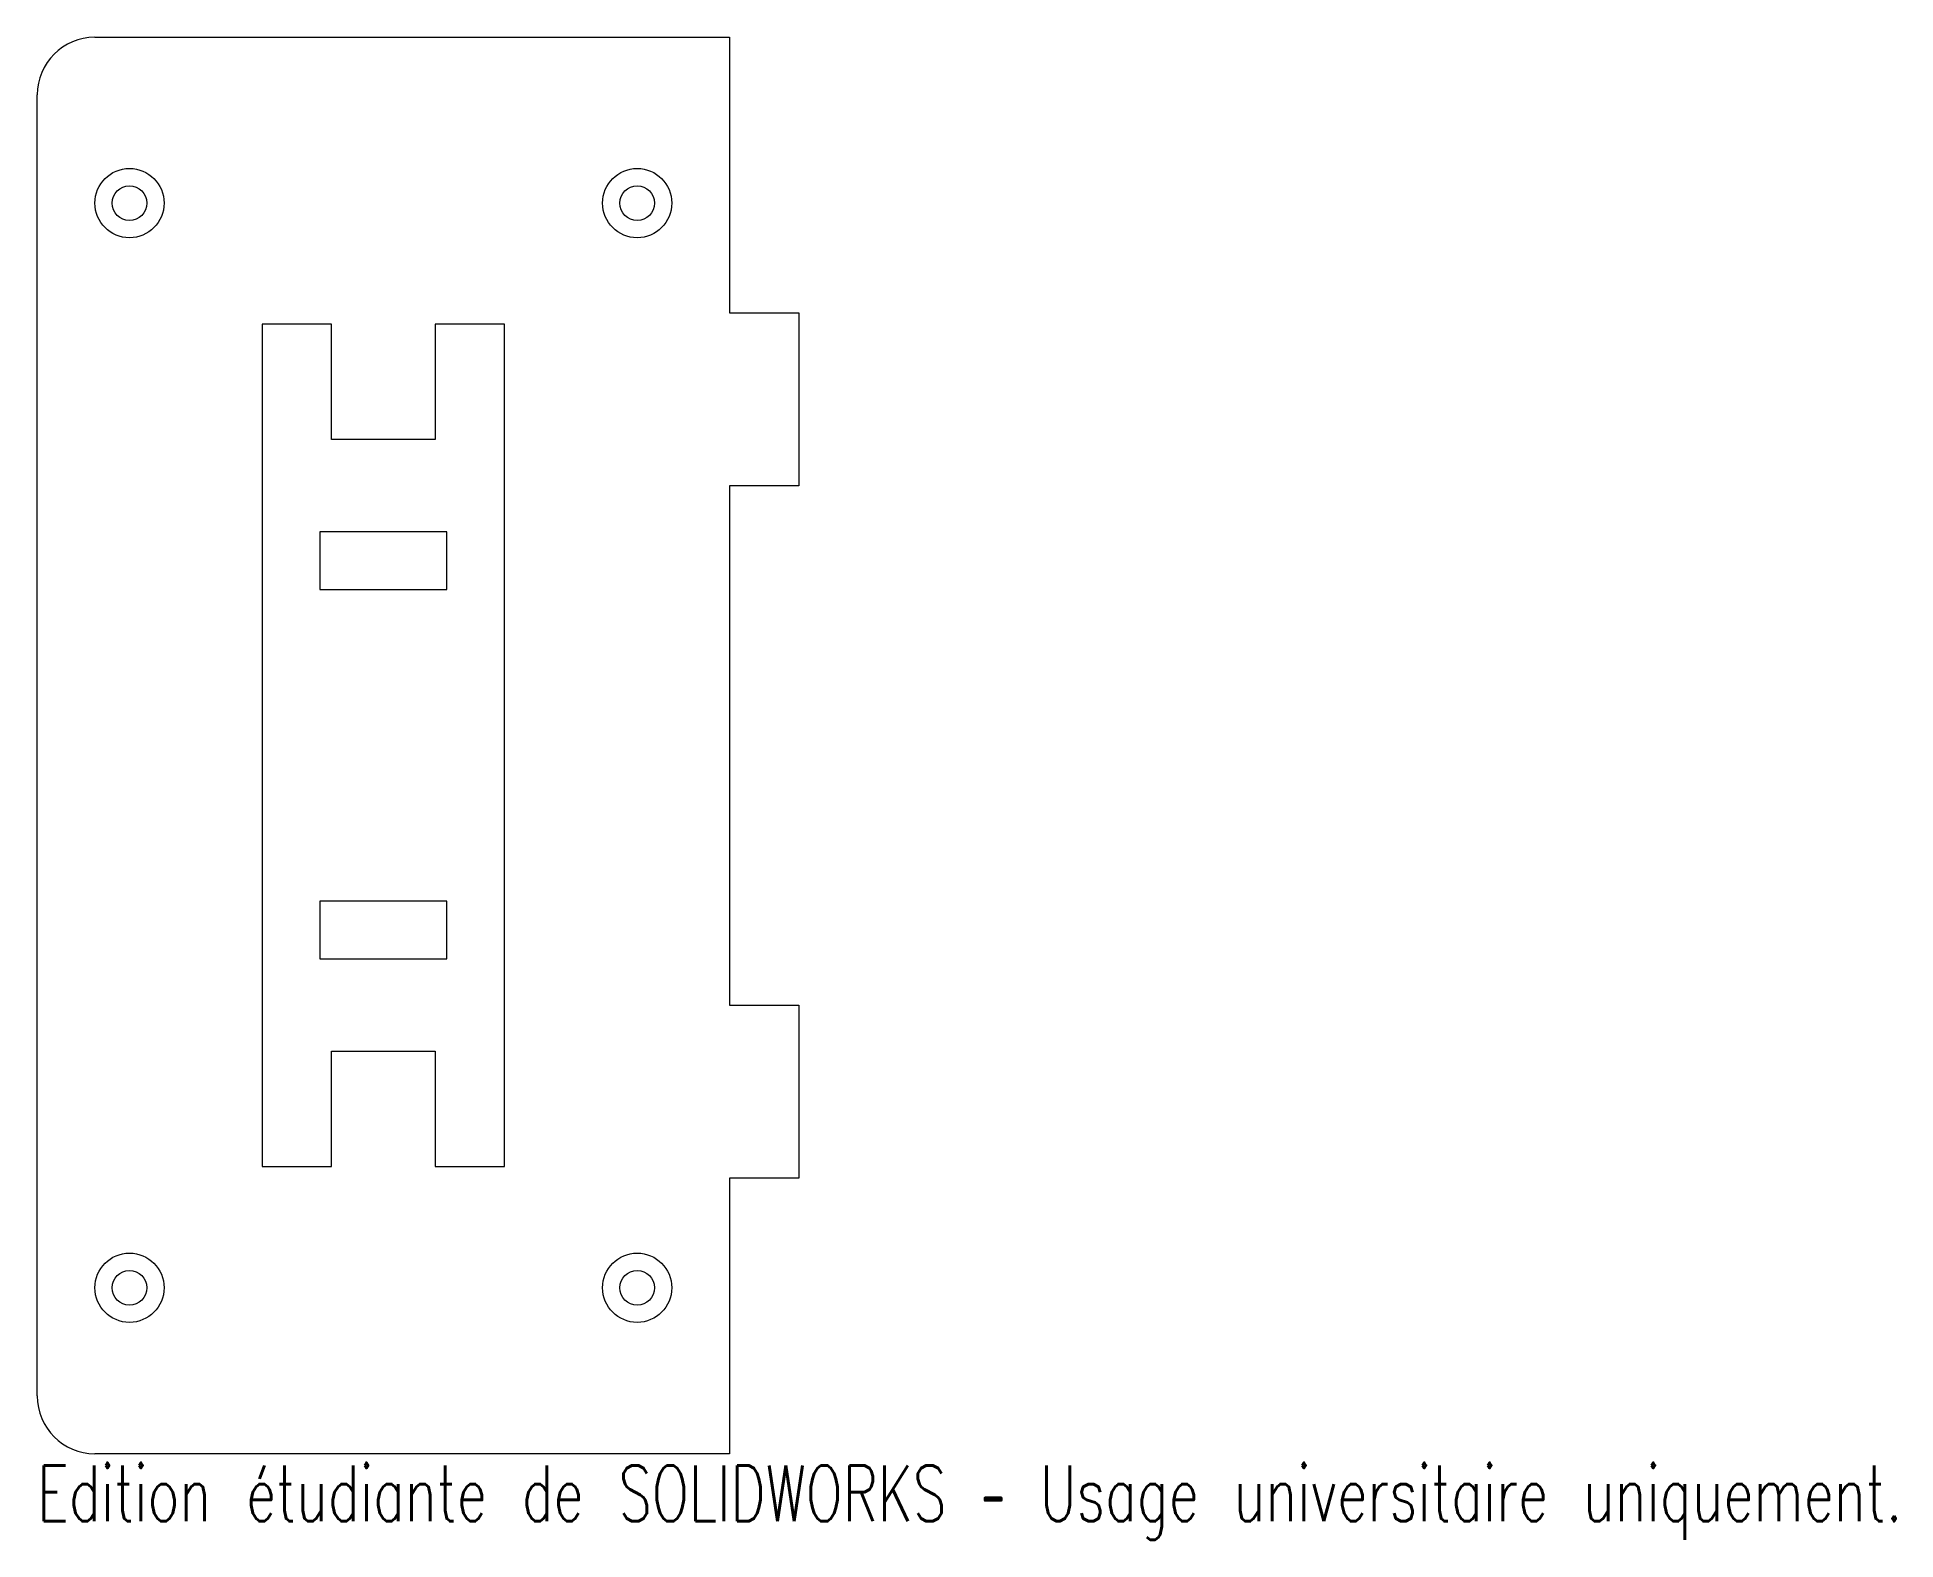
# Model space of a CAD drawing. Header units: millimetres. Extents: x -30 to 131, y -69 to 61.
import ezdxf

# ---------------------------------------------------------------- set-up
doc = ezdxf.new("R2010")
doc.units = ezdxf.units.MM
doc.styles.add('SLDTEXTSTYLE0', font='TXT', dxfattribs={"width": 0.7, "bigfont": 'bigfont'})

msp = doc.modelspace()

# ---------------------------------------------------------------- linework, layer by layer
at = {"color": 7, "linetype": 'Continuous', "lineweight": 15}
for p, q in [((-25, 61.38), (30, 61.38)), ((30, 61.38), (30, 37.5)), ((-30, -56.38), (-30, 56.38)), ((30, 37.5), (36, 37.5)), ((36, 37.5), (36, 22.5)), ((-10.5, 36.5), (-10.5, -36.5)), ((-4.5, 36.5), (-10.5, 36.5)), ((-4.5, 26.5), (-4.5, 36.5)), ((10.5, 36.5), (4.5, 36.5)), ((4.5, 36.5), (4.5, 26.5)), ((10.5, -36.5), (10.5, 36.5)), ((4.5, 26.5), (-4.5, 26.5)), ((30, 22.5), (30, -22.5)), ((36, 22.5), (30, 22.5)), ((5.5, 18.5), (-5.5, 18.5)), ((-5.5, 18.5), (-5.5, 13.5)), ((5.5, 13.5), (5.5, 18.5)), ((-5.5, 13.5), (5.5, 13.5)), ((5.5, -13.5), (-5.5, -13.5)), ((-5.5, -13.5), (-5.5, -18.5)), ((5.5, -18.5), (5.5, -13.5)), ((-5.5, -18.5), (5.5, -18.5)), ((30, -22.5), (36, -22.5)), ((36, -22.5), (36, -37.5)), ((-4.5, -26.5), (4.5, -26.5)), ((-4.5, -36.5), (-4.5, -26.5)), ((4.5, -26.5), (4.5, -36.5)), ((-10.5, -36.5), (-4.5, -36.5)), ((4.5, -36.5), (10.5, -36.5)), ((30, -37.5), (30, -61.38)), ((36, -37.5), (30, -37.5)), ((30, -61.38), (-25, -61.38))]:
    msp.add_line(p, q, dxfattribs=at)
for centre, radius in [((-22, 47), 3), ((22, 47), 3), ((-22, 47), 1.5), ((22, 47), 1.5), ((-22, -47), 3), ((22, -47), 3), ((-22, -47), 1.5), ((22, -47), 1.5)]:
    msp.add_circle(centre, radius, dxfattribs=at)
for centre, start, end in [((-25, 56.38), 90, 180), ((-25, -56.38), 180, 270)]:
    msp.add_arc(centre, 5, start, end, dxfattribs=at)

# ---------------------------------------------------------------- texts
at = {"color": 7, "linetype": 'Continuous', "insert": (-30, -62.4), "char_height": 4.8336, "attachment_point": 1, "style": 'SLDTEXTSTYLE0'}
msp.add_mtext('Edition étudiante de SOLIDWORKS – Usage universitaire uniquement.', dxfattribs=at)

doc.saveas('drawing.dxf')
